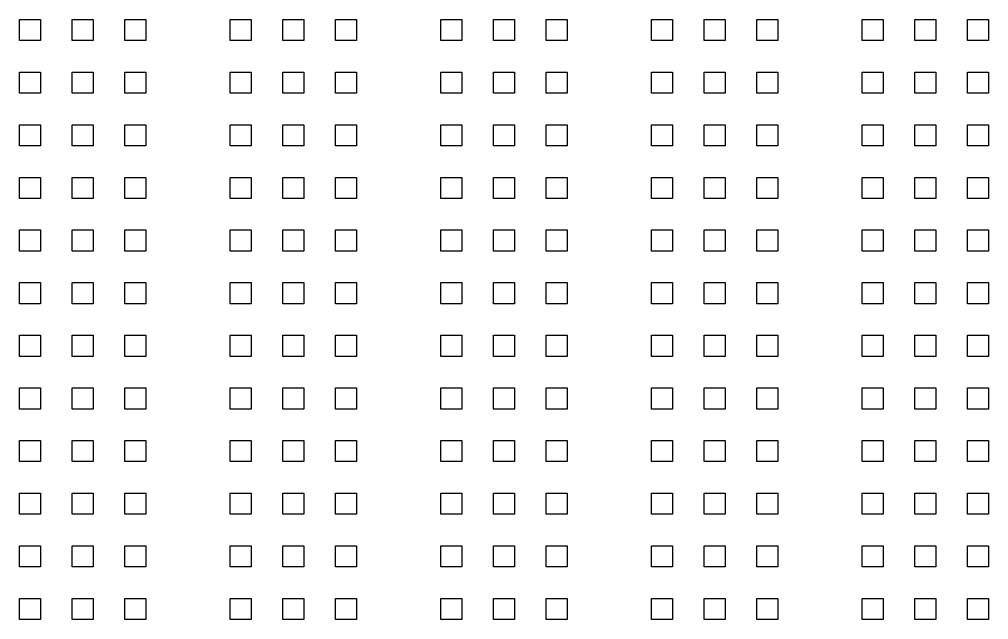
# Model space of a CAD drawing. Extents: x -21493 to 21493, y -12519 to 35265.
# Drawn here: x 10396 to 19593, y 11773 to 17471 of the extents above; entities that cross this region are included whole.
import ezdxf

# ---------------------------------------------------------------- set-up
doc = ezdxf.new("R2010")
doc.units = 0
doc.layers.add('L0D0_0', color=1, linetype='CONTINUOUS')

msp = doc.modelspace()

# ---------------------------------------------------------------- linework, layer by layer
at = {"layer": 'L0D0_0'}
for points in [[(10396.466, 17271.211), (10396.466, 17471.143), (10596.398, 17471.143), (10596.398, 17271.211)], [(10896.295, 17271.211), (10896.295, 17471.143), (11096.228, 17471.143), (11096.228, 17271.211)], [(11396.125, 17271.211), (11396.125, 17471.143), (11596.057, 17471.143), (11596.057, 17271.211)], [(12395.783, 17271.211), (12395.783, 17471.143), (12595.716, 17471.143), (12595.716, 17271.211)], [(12895.613, 17271.211), (12895.613, 17471.143), (13095.545, 17471.143), (13095.545, 17271.211)], [(13395.446, 17271.211), (13395.446, 17471.143), (13595.375, 17471.143), (13595.375, 17271.211)], [(14395.105, 17271.211), (14395.105, 17471.143), (14595.038, 17471.143), (14595.038, 17271.211)], [(14894.935, 17271.211), (14894.935, 17471.143), (15094.867, 17471.143), (15094.867, 17271.211)], [(15394.764, 17271.211), (15394.764, 17471.143), (15594.697, 17471.143), (15594.697, 17271.211)], [(16394.423, 17271.211), (16394.423, 17471.143), (16594.355, 17471.143), (16594.355, 17271.211)], [(16894.256, 17271.211), (16894.256, 17471.143), (17094.185, 17471.143), (17094.185, 17271.211)], [(17394.086, 17271.211), (17394.086, 17471.143), (17594.018, 17471.143), (17594.018, 17271.211)], [(18393.745, 17271.211), (18393.745, 17471.143), (18593.677, 17471.143), (18593.677, 17271.211)], [(18893.574, 17271.211), (18893.574, 17471.143), (19093.507, 17471.143), (19093.507, 17271.211)], [(19393.403, 17271.211), (19393.403, 17471.143), (19593.336, 17471.143), (19593.336, 17271.211)], [(10396.466, 16771.381), (10396.466, 16971.314), (10596.398, 16971.314), (10596.398, 16771.381)], [(10896.295, 16771.381), (10896.295, 16971.314), (11096.228, 16971.314), (11096.228, 16771.381)], [(11396.125, 16771.381), (11396.125, 16971.314), (11596.057, 16971.314), (11596.057, 16771.381)], [(12395.783, 16771.381), (12395.783, 16971.314), (12595.716, 16971.314), (12595.716, 16771.381)], [(12895.613, 16771.381), (12895.613, 16971.314), (13095.545, 16971.314), (13095.545, 16771.381)], [(13395.446, 16771.381), (13395.446, 16971.314), (13595.375, 16971.314), (13595.375, 16771.381)], [(14395.105, 16771.381), (14395.105, 16971.314), (14595.038, 16971.314), (14595.038, 16771.381)], [(14894.935, 16771.381), (14894.935, 16971.314), (15094.867, 16971.314), (15094.867, 16771.381)], [(15394.764, 16771.381), (15394.764, 16971.314), (15594.697, 16971.314), (15594.697, 16771.381)], [(16394.423, 16771.381), (16394.423, 16971.314), (16594.355, 16971.314), (16594.355, 16771.381)], [(16894.256, 16771.381), (16894.256, 16971.314), (17094.185, 16971.314), (17094.185, 16771.381)], [(17394.086, 16771.381), (17394.086, 16971.314), (17594.018, 16971.314), (17594.018, 16771.381)], [(18393.745, 16771.381), (18393.745, 16971.314), (18593.677, 16971.314), (18593.677, 16771.381)], [(18893.574, 16771.381), (18893.574, 16971.314), (19093.507, 16971.314), (19093.507, 16771.381)], [(19393.403, 16771.381), (19393.403, 16971.314), (19593.336, 16971.314), (19593.336, 16771.381)], [(10396.466, 16271.552), (10396.466, 16471.48), (10596.398, 16471.48), (10596.398, 16271.552)], [(10896.295, 16271.552), (10896.295, 16471.48), (11096.228, 16471.48), (11096.228, 16271.552)], [(11396.125, 16271.552), (11396.125, 16471.48), (11596.057, 16471.48), (11596.057, 16271.552)], [(12395.783, 16271.552), (12395.783, 16471.48), (12595.716, 16471.48), (12595.716, 16271.552)], [(12895.613, 16271.552), (12895.613, 16471.48), (13095.545, 16471.48), (13095.545, 16271.552)], [(13395.446, 16271.552), (13395.446, 16471.48), (13595.375, 16471.48), (13595.375, 16271.552)], [(14395.105, 16271.552), (14395.105, 16471.48), (14595.038, 16471.48), (14595.038, 16271.552)], [(14894.935, 16271.552), (14894.935, 16471.48), (15094.867, 16471.48), (15094.867, 16271.552)], [(15394.764, 16271.552), (15394.764, 16471.48), (15594.697, 16471.48), (15594.697, 16271.552)], [(16394.423, 16271.552), (16394.423, 16471.48), (16594.355, 16471.48), (16594.355, 16271.552)], [(16894.256, 16271.552), (16894.256, 16471.48), (17094.185, 16471.48), (17094.185, 16271.552)], [(17394.086, 16271.552), (17394.086, 16471.48), (17594.018, 16471.48), (17594.018, 16271.552)], [(18393.745, 16271.552), (18393.745, 16471.48), (18593.677, 16471.48), (18593.677, 16271.552)], [(18893.574, 16271.552), (18893.574, 16471.48), (19093.507, 16471.48), (19093.507, 16271.552)], [(19393.403, 16271.552), (19393.403, 16471.48), (19593.336, 16471.48), (19593.336, 16271.552)], [(10396.466, 15771.718), (10396.466, 15971.651), (10596.398, 15971.651), (10596.398, 15771.718)], [(10896.295, 15771.718), (10896.295, 15971.651), (11096.228, 15971.651), (11096.228, 15771.718)], [(11396.125, 15771.718), (11396.125, 15971.651), (11596.057, 15971.651), (11596.057, 15771.718)], [(12395.783, 15771.718), (12395.783, 15971.651), (12595.716, 15971.651), (12595.716, 15771.718)], [(12895.613, 15771.718), (12895.613, 15971.651), (13095.545, 15971.651), (13095.545, 15771.718)], [(13395.446, 15771.718), (13395.446, 15971.651), (13595.375, 15971.651), (13595.375, 15771.718)], [(14395.105, 15771.718), (14395.105, 15971.651), (14595.038, 15971.651), (14595.038, 15771.718)], [(14894.935, 15771.718), (14894.935, 15971.651), (15094.867, 15971.651), (15094.867, 15771.718)], [(15394.764, 15771.718), (15394.764, 15971.651), (15594.697, 15971.651), (15594.697, 15771.718)], [(16394.423, 15771.718), (16394.423, 15971.651), (16594.355, 15971.651), (16594.355, 15771.718)], [(16894.256, 15771.718), (16894.256, 15971.651), (17094.185, 15971.651), (17094.185, 15771.718)], [(17394.086, 15771.718), (17394.086, 15971.651), (17594.018, 15971.651), (17594.018, 15771.718)], [(18393.745, 15771.718), (18393.745, 15971.651), (18593.677, 15971.651), (18593.677, 15771.718)], [(18893.574, 15771.718), (18893.574, 15971.651), (19093.507, 15971.651), (19093.507, 15771.718)], [(19393.403, 15771.718), (19393.403, 15971.651), (19593.336, 15971.651), (19593.336, 15771.718)], [(10396.466, 15271.889), (10396.466, 15471.821), (10596.398, 15471.821), (10596.398, 15271.889)], [(10896.295, 15271.889), (10896.295, 15471.821), (11096.228, 15471.821), (11096.228, 15271.889)], [(11396.125, 15271.889), (11396.125, 15471.821), (11596.057, 15471.821), (11596.057, 15271.889)], [(12395.783, 15271.889), (12395.783, 15471.821), (12595.716, 15471.821), (12595.716, 15271.889)], [(12895.613, 15271.889), (12895.613, 15471.821), (13095.545, 15471.821), (13095.545, 15271.889)], [(13395.446, 15271.889), (13395.446, 15471.821), (13595.375, 15471.821), (13595.375, 15271.889)], [(14395.105, 15271.889), (14395.105, 15471.821), (14595.038, 15471.821), (14595.038, 15271.889)], [(14894.935, 15271.889), (14894.935, 15471.821), (15094.867, 15471.821), (15094.867, 15271.889)], [(15394.764, 15271.889), (15394.764, 15471.821), (15594.697, 15471.821), (15594.697, 15271.889)], [(16394.423, 15271.889), (16394.423, 15471.821), (16594.355, 15471.821), (16594.355, 15271.889)], [(16894.256, 15271.889), (16894.256, 15471.821), (17094.185, 15471.821), (17094.185, 15271.889)], [(17394.086, 15271.889), (17394.086, 15471.821), (17594.018, 15471.821), (17594.018, 15271.889)], [(18393.745, 15271.889), (18393.745, 15471.821), (18593.677, 15471.821), (18593.677, 15271.889)], [(18893.574, 15271.889), (18893.574, 15471.821), (19093.507, 15471.821), (19093.507, 15271.889)], [(19393.403, 15271.889), (19393.403, 15471.821), (19593.336, 15471.821), (19593.336, 15271.889)], [(10396.466, 14772.059), (10396.466, 14971.992), (10596.398, 14971.992), (10596.398, 14772.059)], [(10896.295, 14772.059), (10896.295, 14971.992), (11096.228, 14971.992), (11096.228, 14772.059)], [(11396.125, 14772.059), (11396.125, 14971.992), (11596.057, 14971.992), (11596.057, 14772.059)], [(12395.783, 14772.059), (12395.783, 14971.992), (12595.716, 14971.992), (12595.716, 14772.059)], [(12895.613, 14772.059), (12895.613, 14971.992), (13095.545, 14971.992), (13095.545, 14772.059)], [(13395.446, 14772.059), (13395.446, 14971.992), (13595.375, 14971.992), (13595.375, 14772.059)], [(14395.105, 14772.059), (14395.105, 14971.992), (14595.038, 14971.992), (14595.038, 14772.059)], [(14894.935, 14772.059), (14894.935, 14971.992), (15094.867, 14971.992), (15094.867, 14772.059)], [(15394.764, 14772.059), (15394.764, 14971.992), (15594.697, 14971.992), (15594.697, 14772.059)], [(16394.423, 14772.059), (16394.423, 14971.992), (16594.355, 14971.992), (16594.355, 14772.059)], [(16894.256, 14772.059), (16894.256, 14971.992), (17094.185, 14971.992), (17094.185, 14772.059)], [(17394.086, 14772.059), (17394.086, 14971.992), (17594.018, 14971.992), (17594.018, 14772.059)], [(18393.745, 14772.059), (18393.745, 14971.992), (18593.677, 14971.992), (18593.677, 14772.059)], [(18893.574, 14772.059), (18893.574, 14971.992), (19093.507, 14971.992), (19093.507, 14772.059)], [(19393.403, 14772.059), (19393.403, 14971.992), (19593.336, 14971.992), (19593.336, 14772.059)], [(10396.466, 14272.23), (10396.466, 14472.163), (10596.398, 14472.163), (10596.398, 14272.23)], [(10896.295, 14272.23), (10896.295, 14472.163), (11096.228, 14472.163), (11096.228, 14272.23)], [(11396.125, 14272.23), (11396.125, 14472.163), (11596.057, 14472.163), (11596.057, 14272.23)], [(12395.783, 14272.23), (12395.783, 14472.163), (12595.716, 14472.163), (12595.716, 14272.23)], [(12895.613, 14272.23), (12895.613, 14472.163), (13095.545, 14472.163), (13095.545, 14272.23)], [(13395.446, 14272.23), (13395.446, 14472.163), (13595.375, 14472.163), (13595.375, 14272.23)], [(14395.105, 14272.23), (14395.105, 14472.163), (14595.038, 14472.163), (14595.038, 14272.23)], [(14894.935, 14272.23), (14894.935, 14472.163), (15094.867, 14472.163), (15094.867, 14272.23)], [(15394.764, 14272.23), (15394.764, 14472.163), (15594.697, 14472.163), (15594.697, 14272.23)], [(16394.423, 14272.23), (16394.423, 14472.163), (16594.355, 14472.163), (16594.355, 14272.23)], [(16894.256, 14272.23), (16894.256, 14472.163), (17094.185, 14472.163), (17094.185, 14272.23)], [(17394.086, 14272.23), (17394.086, 14472.163), (17594.018, 14472.163), (17594.018, 14272.23)], [(18393.745, 14272.23), (18393.745, 14472.163), (18593.677, 14472.163), (18593.677, 14272.23)], [(18893.574, 14272.23), (18893.574, 14472.163), (19093.507, 14472.163), (19093.507, 14272.23)], [(19393.403, 14272.23), (19393.403, 14472.163), (19593.336, 14472.163), (19593.336, 14272.23)], [(10396.466, 13772.401), (10396.466, 13972.333), (10596.398, 13972.333), (10596.398, 13772.401)], [(10896.295, 13772.401), (10896.295, 13972.333), (11096.228, 13972.333), (11096.228, 13772.401)], [(11396.125, 13772.401), (11396.125, 13972.333), (11596.057, 13972.333), (11596.057, 13772.401)], [(12395.783, 13772.401), (12395.783, 13972.333), (12595.716, 13972.333), (12595.716, 13772.401)], [(12895.613, 13772.401), (12895.613, 13972.333), (13095.545, 13972.333), (13095.545, 13772.401)], [(13395.446, 13772.401), (13395.446, 13972.333), (13595.375, 13972.333), (13595.375, 13772.401)], [(14395.105, 13772.401), (14395.105, 13972.333), (14595.038, 13972.333), (14595.038, 13772.401)], [(14894.935, 13772.401), (14894.935, 13972.333), (15094.867, 13972.333), (15094.867, 13772.401)], [(15394.764, 13772.401), (15394.764, 13972.333), (15594.697, 13972.333), (15594.697, 13772.401)], [(16394.423, 13772.401), (16394.423, 13972.333), (16594.355, 13972.333), (16594.355, 13772.401)], [(16894.256, 13772.401), (16894.256, 13972.333), (17094.185, 13972.333), (17094.185, 13772.401)], [(17394.086, 13772.401), (17394.086, 13972.333), (17594.018, 13972.333), (17594.018, 13772.401)], [(18393.745, 13772.401), (18393.745, 13972.333), (18593.677, 13972.333), (18593.677, 13772.401)], [(18893.574, 13772.401), (18893.574, 13972.333), (19093.507, 13972.333), (19093.507, 13772.401)], [(19393.403, 13772.401), (19393.403, 13972.333), (19593.336, 13972.333), (19593.336, 13772.401)], [(10396.466, 13272.571), (10396.466, 13472.5), (10596.398, 13472.5), (10596.398, 13272.571)], [(10896.295, 13272.571), (10896.295, 13472.5), (11096.228, 13472.5), (11096.228, 13272.571)], [(11396.125, 13272.571), (11396.125, 13472.5), (11596.057, 13472.5), (11596.057, 13272.571)], [(12395.783, 13272.571), (12395.783, 13472.5), (12595.716, 13472.5), (12595.716, 13272.571)], [(12895.613, 13272.571), (12895.613, 13472.5), (13095.545, 13472.5), (13095.545, 13272.571)], [(13395.446, 13272.571), (13395.446, 13472.5), (13595.375, 13472.5), (13595.375, 13272.571)], [(14395.105, 13272.571), (14395.105, 13472.5), (14595.038, 13472.5), (14595.038, 13272.571)], [(14894.935, 13272.571), (14894.935, 13472.5), (15094.867, 13472.5), (15094.867, 13272.571)], [(15394.764, 13272.571), (15394.764, 13472.5), (15594.697, 13472.5), (15594.697, 13272.571)], [(16394.423, 13272.571), (16394.423, 13472.5), (16594.355, 13472.5), (16594.355, 13272.571)], [(16894.256, 13272.571), (16894.256, 13472.5), (17094.185, 13472.5), (17094.185, 13272.571)], [(17394.086, 13272.571), (17394.086, 13472.5), (17594.018, 13472.5), (17594.018, 13272.571)], [(18393.745, 13272.571), (18393.745, 13472.5), (18593.677, 13472.5), (18593.677, 13272.571)], [(18893.574, 13272.571), (18893.574, 13472.5), (19093.507, 13472.5), (19093.507, 13272.571)], [(19393.403, 13272.571), (19393.403, 13472.5), (19593.336, 13472.5), (19593.336, 13272.571)], [(10396.466, 12772.738), (10396.466, 12972.67), (10596.398, 12972.67), (10596.398, 12772.738)], [(10896.295, 12772.738), (10896.295, 12972.67), (11096.228, 12972.67), (11096.228, 12772.738)], [(11396.125, 12772.738), (11396.125, 12972.67), (11596.057, 12972.67), (11596.057, 12772.738)], [(12395.783, 12772.738), (12395.783, 12972.67), (12595.716, 12972.67), (12595.716, 12772.738)], [(12895.613, 12772.738), (12895.613, 12972.67), (13095.545, 12972.67), (13095.545, 12772.738)], [(13395.446, 12772.738), (13395.446, 12972.67), (13595.375, 12972.67), (13595.375, 12772.738)], [(14395.105, 12772.738), (14395.105, 12972.67), (14595.038, 12972.67), (14595.038, 12772.738)], [(14894.935, 12772.738), (14894.935, 12972.67), (15094.867, 12972.67), (15094.867, 12772.738)], [(15394.764, 12772.738), (15394.764, 12972.67), (15594.697, 12972.67), (15594.697, 12772.738)], [(16394.423, 12772.738), (16394.423, 12972.67), (16594.355, 12972.67), (16594.355, 12772.738)], [(16894.256, 12772.738), (16894.256, 12972.67), (17094.185, 12972.67), (17094.185, 12772.738)], [(17394.086, 12772.738), (17394.086, 12972.67), (17594.018, 12972.67), (17594.018, 12772.738)], [(18393.745, 12772.738), (18393.745, 12972.67), (18593.677, 12972.67), (18593.677, 12772.738)], [(18893.574, 12772.738), (18893.574, 12972.67), (19093.507, 12972.67), (19093.507, 12772.738)], [(19393.403, 12772.738), (19393.403, 12972.67), (19593.336, 12972.67), (19593.336, 12772.738)], [(10396.466, 12272.908), (10396.466, 12472.841), (10596.398, 12472.841), (10596.398, 12272.908)], [(10896.295, 12272.908), (10896.295, 12472.841), (11096.228, 12472.841), (11096.228, 12272.908)], [(11396.125, 12272.908), (11396.125, 12472.841), (11596.057, 12472.841), (11596.057, 12272.908)], [(12395.783, 12272.908), (12395.783, 12472.841), (12595.716, 12472.841), (12595.716, 12272.908)], [(12895.613, 12272.908), (12895.613, 12472.841), (13095.545, 12472.841), (13095.545, 12272.908)], [(13395.446, 12272.908), (13395.446, 12472.841), (13595.375, 12472.841), (13595.375, 12272.908)], [(14395.105, 12272.908), (14395.105, 12472.841), (14595.038, 12472.841), (14595.038, 12272.908)], [(14894.935, 12272.908), (14894.935, 12472.841), (15094.867, 12472.841), (15094.867, 12272.908)], [(15394.764, 12272.908), (15394.764, 12472.841), (15594.697, 12472.841), (15594.697, 12272.908)], [(16394.423, 12272.908), (16394.423, 12472.841), (16594.355, 12472.841), (16594.355, 12272.908)], [(16894.256, 12272.908), (16894.256, 12472.841), (17094.185, 12472.841), (17094.185, 12272.908)], [(17394.086, 12272.908), (17394.086, 12472.841), (17594.018, 12472.841), (17594.018, 12272.908)], [(18393.745, 12272.908), (18393.745, 12472.841), (18593.677, 12472.841), (18593.677, 12272.908)], [(18893.574, 12272.908), (18893.574, 12472.841), (19093.507, 12472.841), (19093.507, 12272.908)], [(19393.403, 12272.908), (19393.403, 12472.841), (19593.336, 12472.841), (19593.336, 12272.908)], [(10396.466, 11773.079), (10396.466, 11973.011), (10596.398, 11973.011), (10596.398, 11773.079)], [(10896.295, 11773.079), (10896.295, 11973.011), (11096.228, 11973.011), (11096.228, 11773.079)], [(11396.125, 11773.079), (11396.125, 11973.011), (11596.057, 11973.011), (11596.057, 11773.079)], [(12395.783, 11773.079), (12395.783, 11973.011), (12595.716, 11973.011), (12595.716, 11773.079)], [(12895.613, 11773.079), (12895.613, 11973.011), (13095.545, 11973.011), (13095.545, 11773.079)], [(13395.446, 11773.079), (13395.446, 11973.011), (13595.375, 11973.011), (13595.375, 11773.079)], [(14395.105, 11773.079), (14395.105, 11973.011), (14595.038, 11973.011), (14595.038, 11773.079)], [(14894.935, 11773.079), (14894.935, 11973.011), (15094.867, 11973.011), (15094.867, 11773.079)], [(15394.764, 11773.079), (15394.764, 11973.011), (15594.697, 11973.011), (15594.697, 11773.079)], [(16394.423, 11773.079), (16394.423, 11973.011), (16594.355, 11973.011), (16594.355, 11773.079)], [(16894.256, 11773.079), (16894.256, 11973.011), (17094.185, 11973.011), (17094.185, 11773.079)], [(17394.086, 11773.079), (17394.086, 11973.011), (17594.018, 11973.011), (17594.018, 11773.079)], [(18393.745, 11773.079), (18393.745, 11973.011), (18593.677, 11973.011), (18593.677, 11773.079)], [(18893.574, 11773.079), (18893.574, 11973.011), (19093.507, 11973.011), (19093.507, 11773.079)], [(19393.403, 11773.079), (19393.403, 11973.011), (19593.336, 11973.011), (19593.336, 11773.079)]]:
    msp.add_lwpolyline(points, close=True, dxfattribs=at)

doc.saveas('drawing.dxf')
